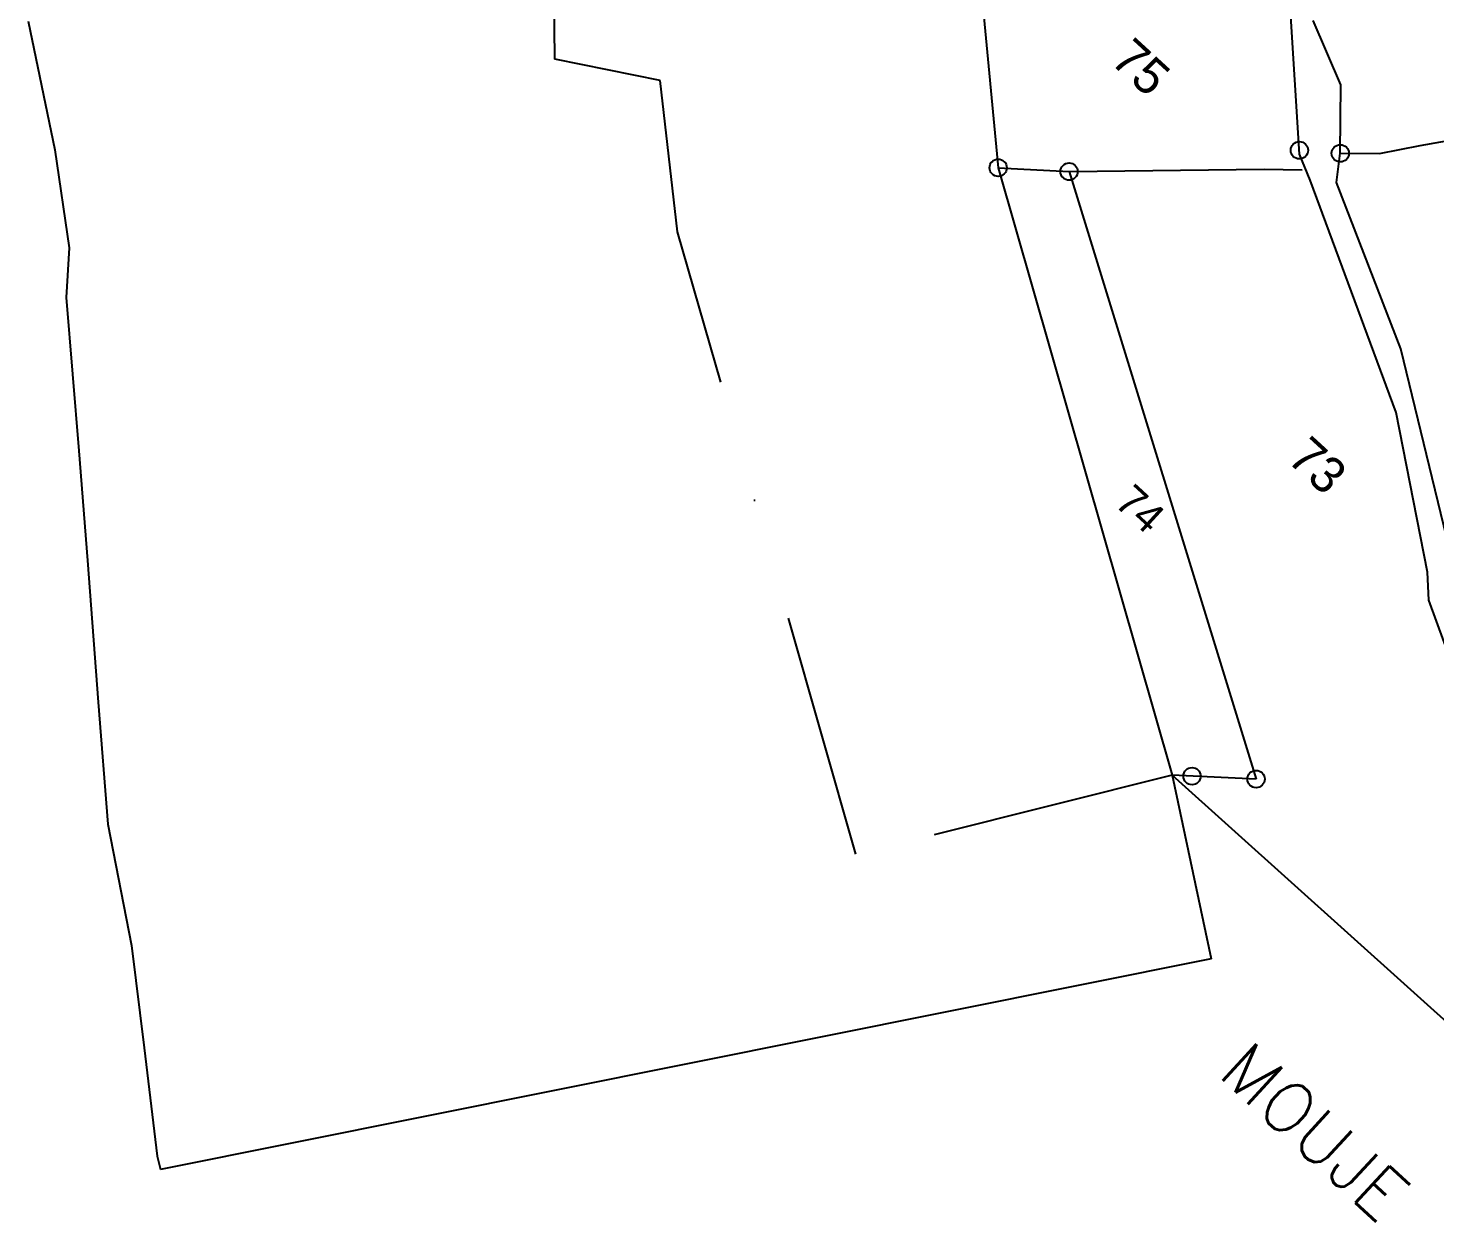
# Model space of a CAD drawing. Header units: metres. Extents: x 335271 to 337420, y 1779566 to 1782296.
# Drawn here: x 335367 to 336095, y 1780421 to 1781039 of the extents above; entities that cross this region are included whole.
import ezdxf

# ---------------------------------------------------------------- set-up
doc = ezdxf.new("R2010")
doc.units = ezdxf.units.M
doc.header["$MEASUREMENT"] = 0
doc.linetypes.add('DASHDOT', pattern=[25.4, 12.7, -6.35, 0, -6.35])
doc.linetypes.add('DIVIDE', pattern=[31.75, 12.7, -6.35, 0, -6.35, 0, -6.35])
for name, color, linetype in [('OFF', 1, 'Continuous'), ('POLY_PARCEL', 6, 'Continuous'), ('POLY_WATER', 4, 'Continuous'), ('TEXT_MAPOUT', 7, 'Continuous'), ('TEXT_PARCEL', 7, 'Continuous'), ('V_BOUND_LINE', 7, 'Continuous'), ('V_BOUND_STREAM_LINE', 7, 'DASHDOT'), ('V_DIVIDE_LINE', 7, 'DIVIDE')]:
    doc.layers.add(name, color=color, linetype=linetype)
doc.styles.get("Standard").update_dxf_attribs({"font": 'simplex.shx'})
doc.styles.add('TEXT_MAP', font='', dxfattribs={"height": 0.15})
doc.styles.get('TEXT_MAP').set_extended_font_data('Kruti Dev 050')

msp = doc.modelspace()

# ---------------------------------------------------------------- linework, layer by layer
for centre in [(336025.26, 1780975.77), (336046.4, 1780974.18), (335869.38, 1780966.69), (335906.11, 1780964.77), (335969.69, 1780651.93), (336002.82, 1780650.44)]:
    msp.add_circle(centre, 4.48)
at = {"layer": 'OFF'}
msp.add_line((335979.67, 1780557.44), (335435.86, 1780448.43), dxfattribs=at)
at = {"layer": 'POLY_PARCEL'}
for p, q in [((336087.78, 1780978.19), (336112.04, 1780982.58)), ((336046.4, 1780974.18), (336066.65, 1780974.05)), ((336066.65, 1780974.05), (336087.78, 1780978.19)), ((335869.38, 1780966.69), (335906.11, 1780964.77)), ((335906.11, 1780964.77), (336007.06, 1780966.05)), ((336007.06, 1780966.05), (336026.74, 1780965.64)), ((335906.11, 1780964.77), (336002.82, 1780650.44)), ((336002.82, 1780650.44), (335959.42, 1780652.39))]:
    msp.add_line(p, q, dxfattribs=at)
at = {"layer": 'POLY_WATER'}
for p, q in [((335860.69, 1781058.91), (335869.38, 1780966.69)), ((336025.38, 1780973.82), (336020.49, 1781050.74)), ((335367.45, 1781042.57), (335381.26, 1780976)), ((336046.62, 1781009.54), (336032.35, 1781042.96)), ((336046.4, 1780974.18), (336046.62, 1781009.54)), ((335381.26, 1780976), (335388.68, 1780925.2)), ((336030.83, 1780960.23), (336025.38, 1780973.82)), ((336044.41, 1780959.08), (336046.4, 1780974.18)), ((335869.38, 1780966.69), (335959.42, 1780652.39)), ((336075.38, 1780840.09), (336030.83, 1780960.23)), ((336077.68, 1780873.04), (336044.41, 1780959.08)), ((335388.68, 1780925.2), (335387.18, 1780899.58)), ((335387.18, 1780899.58), (335393.65, 1780820.22)), ((336102.97, 1780769.38), (336077.68, 1780873.04)), ((336091.59, 1780757.49), (336075.38, 1780840.09)), ((335393.65, 1780820.22), (335398.2, 1780763.56)), ((335398.2, 1780763.56), (335403.61, 1780690.17)), ((336092.22, 1780743.07), (336091.59, 1780757.49)), ((336134.41, 1780626.9), (336092.22, 1780743.07)), ((335403.61, 1780690.17), (335408.7, 1780627.02)), ((335959.42, 1780652.39), (335979.67, 1780557.44)), ((335408.7, 1780627.02), (335420.99, 1780564.38)), ((335420.99, 1780564.38), (335427.46, 1780511.45)), ((335427.46, 1780511.45), (335434.26, 1780455.4)), ((335434.26, 1780455.4), (335435.86, 1780448.43))]:
    msp.add_line(p, q, dxfattribs=at)
at = {"layer": 'V_BOUND_LINE'}
msp.add_line((336147.28, 1780483.32), (335959.42, 1780652.39), dxfattribs=at)
at = {"layer": 'V_BOUND_STREAM_LINE', "ltscale": 10}
for p, q in [((335639.93, 1781022.87), (335636.29, 1781422.88)), ((335694.45, 1781011.91), (335639.93, 1781022.87)), ((335703.54, 1780933.54), (335694.45, 1781011.91)), ((335795.79, 1780611.55), (335703.54, 1780933.54)), ((335959.42, 1780652.39), (335795.79, 1780611.55))]:
    msp.add_line(p, q, dxfattribs=at)

# ---------------------------------------------------------------- texts
at = {"layer": 'TEXT_MAPOUT'}
msp.add_text('MOUJE', height=25.92, rotation=317.43893, dxfattribs=at).set_placement((335982.29, 1780497.22))
at = {"layer": 'TEXT_PARCEL', "style": 'TEXT_MAP'}
for s, p in [('75', (335926.77, 1781021.33)), ('73', (336018.22, 1780815.25))]:
    msp.add_text(s, height=18.663, rotation=317.43893, dxfattribs=at).set_placement(p)
at = {"layer": 'V_DIVIDE_LINE', "style": 'TEXT_MAP'}
msp.add_text('74', height=15.802, rotation=317.43893, dxfattribs=at).set_placement((335928.92, 1780792.42))

doc.saveas('drawing.dxf')
